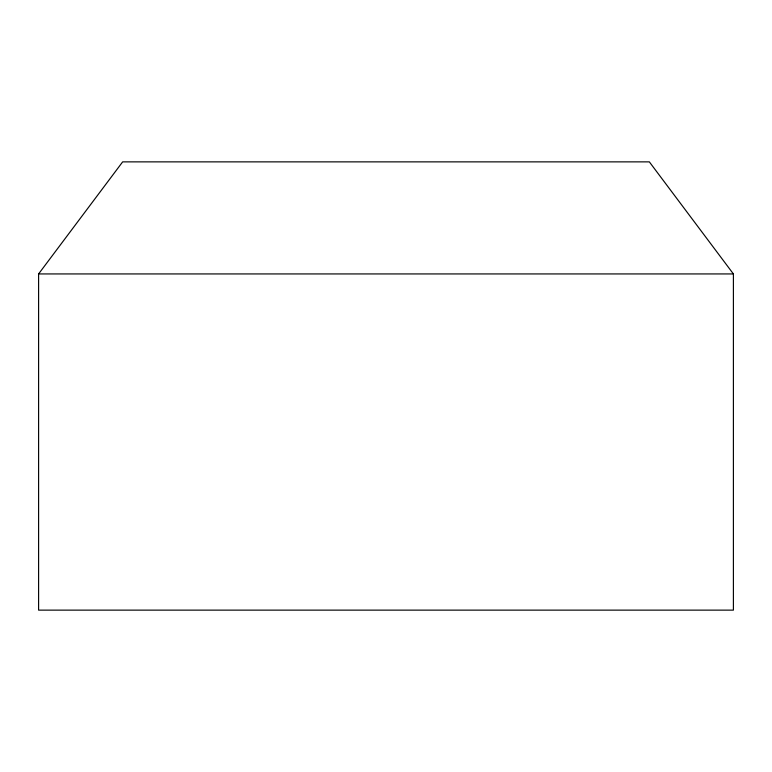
<?xml version="1.0" encoding="UTF-8"?>
<svg xmlns="http://www.w3.org/2000/svg" width="772" height="772" viewBox="0 0 772 772"><rect width="100%" height="100%" fill="white"/><g stroke="black" fill="none" stroke-linecap="round" stroke-linejoin="round"><path stroke-width="1.16" d="M38.6 273.935L122.651 161.869L649.348 161.869L733.4 273.935L733.4 610.131L38.6 610.131L38.6 273.935L733.4 273.935"/></g></svg>
